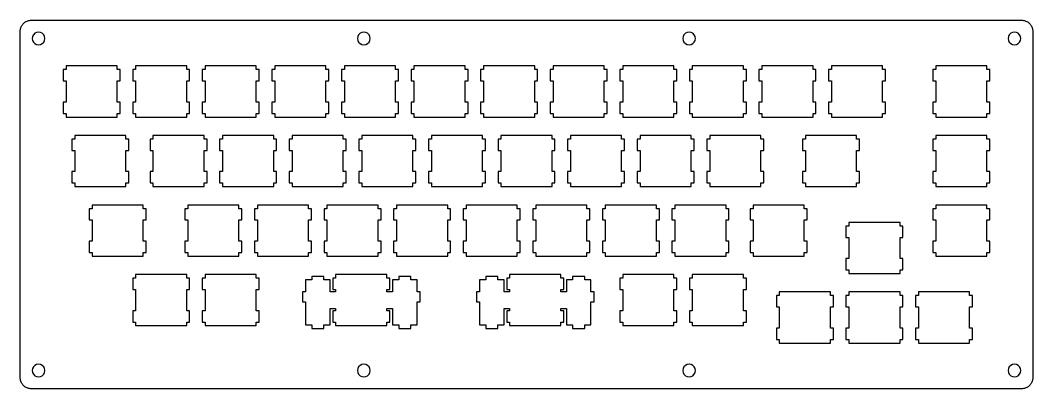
# Model space of a CAD drawing. Extents: x 0 to 277, y 0 to 101.
import ezdxf

# ---------------------------------------------------------------- set-up
doc = ezdxf.new("R2010")
doc.units = 0
doc.layers.get('0').update_dxf_attribs({"linetype": 'CONTINUOUS'})

msp = doc.modelspace()

# ---------------------------------------------------------------- linework, layer by layer
at = {"color": 0}
for p, q in [((0.53744, 99.7204), (0.66697, 99.9162)), ((0.66697, 99.9162), (0.81304, 100.101)), ((0.81304, 100.101), (0.97289, 100.274)), ((0.97289, 100.274), (1.14653, 100.434)), ((1.14653, 100.434), (1.33119, 100.58)), ((1.33119, 100.58), (1.52687, 100.71)), ((1.52687, 100.71), (1.73357, 100.826)), ((1.73357, 100.826), (1.94717, 100.923)), ((1.94717, 100.923), (2.16765, 101.006)), ((2.16765, 101.006), (2.39503, 101.069)), ((2.39503, 101.069), (2.62516, 101.116)), ((2.62516, 101.116), (2.85943, 101.142)), ((2.85943, 101.142), (3.09507, 101.152)), ((3.09507, 101.152), (274.271, 101.152)), ((274.271, 101.152), (274.507, 101.142)), ((274.507, 101.142), (274.741, 101.116)), ((274.741, 101.116), (274.971, 101.069)), ((274.971, 101.069), (275.198, 101.006)), ((275.198, 101.006), (275.419, 100.923)), ((275.419, 100.923), (275.632, 100.826)), ((275.632, 100.826), (275.839, 100.71)), ((275.839, 100.71), (276.035, 100.58)), ((276.035, 100.58), (276.219, 100.434)), ((276.219, 100.434), (276.393, 100.274)), ((276.393, 100.274), (276.553, 100.101)), ((276.553, 100.101), (276.699, 99.9162)), ((276.699, 99.9162), (276.829, 99.7204)), ((0.09508, 98.1523), (0.10473, 98.388)), ((0.09508, 3.18878), (0.09508, 98.1523)), ((0.10473, 98.388), (0.13091, 98.6222)), ((0.13091, 98.6222), (0.17777, 98.8522)), ((0.17777, 98.8522), (0.24116, 99.0794)), ((0.24116, 99.0794), (0.32384, 99.2999)), ((0.32384, 99.2999), (0.42168, 99.5137)), ((0.42168, 99.5137), (0.53744, 99.7204)), ((3.67937, 97.1808), (3.42994, 96.6929)), ((4.06658, 97.5678), (3.67937, 97.1808)), ((4.55443, 97.8172), (4.06658, 97.5678)), ((5.09598, 97.9015), (4.55443, 97.8172)), ((5.63619, 97.8172), (5.09598, 97.9015)), ((6.12401, 97.5678), (5.63619, 97.8172)), ((6.50984, 97.1808), (6.12401, 97.5678)), ((6.75929, 96.6929), (6.50984, 97.1808)), ((92.7379, 97.1808), (92.4899, 96.6929)), ((93.1252, 97.5678), (92.7379, 97.1808)), ((93.6128, 97.8172), (93.1252, 97.5678)), ((94.1532, 97.9015), (93.6128, 97.8172)), ((94.6947, 97.8172), (94.1532, 97.9015)), ((95.1826, 97.5678), (94.6947, 97.8172)), ((95.5696, 97.1808), (95.1826, 97.5678)), ((95.819, 96.6929), (95.5696, 97.1808)), ((181.796, 97.1808), (181.547, 96.6929)), ((182.184, 97.5678), (181.796, 97.1808)), ((182.672, 97.8172), (182.184, 97.5678)), ((183.213, 97.9015), (182.672, 97.8172)), ((183.753, 97.8172), (183.213, 97.9015)), ((184.241, 97.5678), (183.753, 97.8172)), ((184.628, 97.1808), (184.241, 97.5678)), ((184.876, 96.6929), (184.628, 97.1808)), ((270.856, 97.1808), (270.607, 96.6929)), ((271.242, 97.5678), (270.856, 97.1808)), ((271.73, 97.8172), (271.242, 97.5678)), ((272.271, 97.9015), (271.73, 97.8172)), ((272.812, 97.8172), (272.271, 97.9015)), ((273.299, 97.5678), (272.812, 97.8172)), ((273.687, 97.1808), (273.299, 97.5678)), ((273.936, 96.6929), (273.687, 97.1808)), ((276.829, 99.7204), (276.944, 99.5137)), ((276.944, 99.5137), (277.042, 99.2999)), ((277.042, 99.2999), (277.125, 99.0794)), ((277.125, 99.0794), (277.188, 98.8522)), ((277.188, 98.8522), (277.235, 98.6222)), ((277.235, 98.6222), (277.261, 98.388)), ((277.261, 98.388), (277.271, 98.1523)), ((277.271, 98.1523), (277.271, 3.18878)), ((3.42994, 96.6929), (3.34588, 96.1513)), ((3.34588, 96.1513), (3.42994, 95.6109)), ((3.42994, 95.6109), (3.67937, 95.1234)), ((3.67937, 95.1234), (4.06658, 94.7374)), ((4.06658, 94.7374), (4.55443, 94.488)), ((4.55443, 94.488), (5.09598, 94.4012)), ((5.09598, 94.4012), (5.63619, 94.488)), ((5.63619, 94.488), (6.12401, 94.7374)), ((6.12401, 94.7374), (6.50984, 95.1234)), ((6.50984, 95.1234), (6.75929, 95.6109)), ((6.84611, 96.1513), (6.75929, 96.6929)), ((6.75929, 95.6109), (6.84611, 96.1513)), ((92.4899, 96.6929), (92.4031, 96.1513)), ((92.4031, 96.1513), (92.4899, 95.6109)), ((92.4899, 95.6109), (92.7379, 95.1234)), ((92.7379, 95.1234), (93.1252, 94.7374)), ((93.1252, 94.7374), (93.6128, 94.488)), ((93.6128, 94.488), (94.1532, 94.4012)), ((94.1532, 94.4012), (94.6947, 94.488)), ((94.6947, 94.488), (95.1826, 94.7374)), ((95.1826, 94.7374), (95.5696, 95.1234)), ((95.5696, 95.1234), (95.819, 95.6109)), ((95.9033, 96.1513), (95.819, 96.6929)), ((95.819, 95.6109), (95.9033, 96.1513)), ((181.547, 96.6929), (181.463, 96.1513)), ((181.463, 96.1513), (181.547, 95.6109)), ((181.547, 95.6109), (181.796, 95.1234)), ((181.796, 95.1234), (182.184, 94.7374)), ((182.184, 94.7374), (182.672, 94.488)), ((182.672, 94.488), (183.213, 94.4012)), ((183.213, 94.4012), (183.753, 94.488)), ((183.753, 94.488), (184.241, 94.7374)), ((184.241, 94.7374), (184.628, 95.1234)), ((184.628, 95.1234), (184.876, 95.6109)), ((184.963, 96.1513), (184.876, 96.6929)), ((184.876, 95.6109), (184.963, 96.1513)), ((270.607, 96.6929), (270.521, 96.1513)), ((270.521, 96.1513), (270.607, 95.6109)), ((270.607, 95.6109), (270.856, 95.1234)), ((270.856, 95.1234), (271.242, 94.7374)), ((271.242, 94.7374), (271.73, 94.488)), ((271.73, 94.488), (272.271, 94.4012)), ((272.271, 94.4012), (272.812, 94.488)), ((272.812, 94.488), (273.299, 94.7374)), ((273.299, 94.7374), (273.687, 95.1234)), ((273.687, 95.1234), (273.936, 95.6109)), ((274.022, 96.1513), (273.936, 96.6929)), ((273.936, 95.6109), (274.022, 96.1513)), ((12.6201, 87.6268), (11.8194, 87.6268)), ((11.8194, 87.6268), (11.8194, 84.5263)), ((12.6201, 88.6273), (12.6201, 87.6268)), ((26.6209, 88.6273), (12.6201, 88.6273)), ((26.6209, 87.6268), (26.6209, 88.6273)), ((27.4188, 87.6268), (26.6209, 87.6268)), ((27.4188, 84.5263), (27.4188, 87.6268)), ((31.6701, 87.6268), (30.8708, 87.6268)), ((30.8708, 87.6268), (30.8708, 84.5263)), ((31.6701, 88.6273), (31.6701, 87.6268)), ((45.671, 88.6273), (31.6701, 88.6273)), ((45.671, 87.6268), (45.671, 88.6273)), ((46.4704, 87.6268), (45.671, 87.6268)), ((46.4704, 84.5263), (46.4704, 87.6268)), ((50.7199, 87.6268), (49.9209, 87.6268)), ((49.9209, 87.6268), (49.9209, 84.5263)), ((50.7199, 88.6273), (50.7199, 87.6268)), ((64.721, 88.6273), (50.7199, 88.6273)), ((64.721, 87.6268), (64.721, 88.6273)), ((65.5204, 87.6268), (64.721, 87.6268)), ((65.5204, 84.5263), (65.5204, 87.6268)), ((69.7699, 87.6268), (68.9709, 87.6268)), ((68.9709, 87.6268), (68.9709, 84.5263)), ((69.7699, 88.6273), (69.7699, 87.6268)), ((83.771, 88.6273), (69.7699, 88.6273)), ((83.771, 87.6268), (83.771, 88.6273)), ((84.5704, 87.6268), (83.771, 87.6268)), ((84.5704, 84.5263), (84.5704, 87.6268)), ((88.8199, 87.6268), (88.0209, 87.6268)), ((88.0209, 87.6268), (88.0209, 84.5263)), ((88.8199, 88.6273), (88.8199, 87.6268)), ((102.821, 88.6273), (88.8199, 88.6273)), ((102.821, 87.6268), (102.821, 88.6273)), ((103.619, 87.6268), (102.821, 87.6268)), ((103.619, 84.5263), (103.619, 87.6268)), ((107.87, 87.6268), (107.071, 87.6268)), ((107.071, 87.6268), (107.071, 84.5263)), ((107.87, 88.6273), (107.87, 87.6268)), ((121.87, 88.6273), (107.87, 88.6273)), ((121.87, 87.6268), (121.87, 88.6273)), ((122.669, 87.6268), (121.87, 87.6268)), ((122.669, 84.5263), (122.669, 87.6268)), ((126.92, 87.6268), (126.119, 87.6268)), ((126.119, 87.6268), (126.119, 84.5263)), ((126.92, 88.6273), (126.92, 87.6268)), ((140.921, 88.6273), (126.92, 88.6273)), ((140.921, 87.6268), (140.921, 88.6273)), ((141.72, 87.6268), (140.921, 87.6268)), ((141.72, 84.5263), (141.72, 87.6268)), ((145.97, 87.6268), (145.171, 87.6268)), ((145.171, 87.6268), (145.171, 84.5263)), ((145.97, 88.6273), (145.97, 87.6268)), ((159.971, 88.6273), (145.97, 88.6273)), ((159.971, 87.6268), (159.971, 88.6273)), ((160.77, 87.6268), (159.971, 87.6268)), ((160.77, 84.5263), (160.77, 87.6268)), ((165.02, 87.6268), (164.221, 87.6268)), ((164.221, 87.6268), (164.221, 84.5263)), ((165.02, 88.6273), (165.02, 87.6268)), ((179.021, 88.6273), (165.02, 88.6273)), ((179.021, 87.6268), (179.021, 88.6273)), ((179.82, 87.6268), (179.021, 87.6268)), ((179.82, 84.5263), (179.82, 87.6268)), ((184.07, 87.6268), (183.271, 87.6268)), ((183.271, 87.6268), (183.271, 84.5263)), ((184.07, 88.6273), (184.07, 87.6268)), ((198.071, 88.6273), (184.07, 88.6273)), ((198.071, 87.6268), (198.071, 88.6273)), ((198.87, 87.6268), (198.071, 87.6268)), ((198.87, 84.5263), (198.87, 87.6268)), ((203.12, 87.6268), (202.321, 87.6268)), ((202.321, 87.6268), (202.321, 84.5263)), ((203.12, 88.6273), (203.12, 87.6268)), ((217.121, 88.6273), (203.12, 88.6273)), ((217.121, 87.6268), (217.121, 88.6273)), ((217.92, 87.6268), (217.121, 87.6268)), ((217.92, 84.5263), (217.92, 87.6268)), ((222.17, 87.6268), (221.371, 87.6268)), ((221.371, 87.6268), (221.371, 84.5263)), ((222.17, 88.6273), (222.17, 87.6268)), ((236.171, 88.6273), (222.17, 88.6273)), ((236.171, 87.6268), (236.171, 88.6273)), ((236.97, 87.6268), (236.171, 87.6268)), ((236.97, 84.5263), (236.97, 87.6268)), ((250.745, 87.6268), (249.946, 87.6268)), ((249.946, 87.6268), (249.946, 84.5263)), ((250.745, 88.6273), (250.745, 87.6268)), ((264.746, 88.6273), (250.745, 88.6273)), ((264.746, 87.6268), (264.746, 88.6273)), ((265.545, 87.6268), (264.746, 87.6268)), ((265.545, 84.5263), (265.545, 87.6268)), ((11.8194, 84.5263), (12.6201, 84.5263)), ((12.6201, 84.5263), (12.6201, 78.7273)), ((26.6209, 78.7273), (26.6209, 84.5263)), ((26.6209, 84.5263), (27.4188, 84.5263)), ((30.8708, 84.5263), (31.6701, 84.5263)), ((31.6701, 84.5263), (31.6701, 78.7273)), ((45.671, 78.7273), (45.671, 84.5263)), ((45.671, 84.5263), (46.4704, 84.5263)), ((49.9209, 84.5263), (50.7199, 84.5263)), ((50.7199, 84.5263), (50.7199, 78.7273)), ((64.721, 78.7273), (64.721, 84.5263)), ((64.721, 84.5263), (65.5204, 84.5263)), ((68.9709, 84.5263), (69.7699, 84.5263)), ((69.7699, 84.5263), (69.7699, 78.7273)), ((83.771, 78.7273), (83.771, 84.5263)), ((83.771, 84.5263), (84.5704, 84.5263)), ((88.0209, 84.5263), (88.8199, 84.5263)), ((88.8199, 84.5263), (88.8199, 78.7273)), ((102.821, 78.7273), (102.821, 84.5263)), ((102.821, 84.5263), (103.619, 84.5263)), ((107.071, 84.5263), (107.87, 84.5263)), ((107.87, 84.5263), (107.87, 78.7273)), ((121.87, 78.7273), (121.87, 84.5263)), ((121.87, 84.5263), (122.669, 84.5263)), ((126.119, 84.5263), (126.92, 84.5263)), ((126.92, 84.5263), (126.92, 78.7273)), ((140.921, 78.7273), (140.921, 84.5263)), ((140.921, 84.5263), (141.72, 84.5263)), ((145.171, 84.5263), (145.97, 84.5263)), ((145.97, 84.5263), (145.97, 78.7273)), ((159.971, 78.7273), (159.971, 84.5263)), ((159.971, 84.5263), (160.77, 84.5263)), ((164.221, 84.5263), (165.02, 84.5263)), ((165.02, 84.5263), (165.02, 78.7273)), ((179.021, 78.7273), (179.021, 84.5263)), ((179.021, 84.5263), (179.82, 84.5263)), ((183.271, 84.5263), (184.07, 84.5263)), ((184.07, 84.5263), (184.07, 78.7273)), ((198.071, 78.7273), (198.071, 84.5263)), ((198.071, 84.5263), (198.87, 84.5263)), ((202.321, 84.5263), (203.12, 84.5263)), ((203.12, 84.5263), (203.12, 78.7273)), ((217.121, 78.7273), (217.121, 84.5263)), ((217.121, 84.5263), (217.92, 84.5263)), ((221.371, 84.5263), (222.17, 84.5263)), ((222.17, 84.5263), (222.17, 78.7273)), ((236.171, 78.7273), (236.171, 84.5263)), ((236.171, 84.5263), (236.97, 84.5263)), ((249.946, 84.5263), (250.745, 84.5263)), ((250.745, 84.5263), (250.745, 78.7273)), ((264.746, 78.7273), (264.746, 84.5263)), ((264.746, 84.5263), (265.545, 84.5263)), ((12.6201, 78.7273), (11.8194, 78.7273)), ((11.8194, 78.7273), (11.8194, 75.6267)), ((27.4188, 78.7273), (26.6209, 78.7273)), ((27.4188, 75.6267), (27.4188, 78.7273)), ((31.6701, 78.7273), (30.8708, 78.7273)), ((30.8708, 78.7273), (30.8708, 75.6267)), ((46.4704, 78.7273), (45.671, 78.7273)), ((46.4704, 75.6267), (46.4704, 78.7273)), ((50.7199, 78.7273), (49.9209, 78.7273)), ((49.9209, 78.7273), (49.9209, 75.6267)), ((65.5204, 78.7273), (64.721, 78.7273)), ((65.5204, 75.6267), (65.5204, 78.7273)), ((69.7699, 78.7273), (68.9709, 78.7273)), ((68.9709, 78.7273), (68.9709, 75.6267)), ((84.5704, 78.7273), (83.771, 78.7273)), ((84.5704, 75.6267), (84.5704, 78.7273)), ((88.8199, 78.7273), (88.0209, 78.7273)), ((88.0209, 78.7273), (88.0209, 75.6267)), ((103.619, 78.7273), (102.821, 78.7273)), ((103.619, 75.6267), (103.619, 78.7273)), ((107.87, 78.7273), (107.071, 78.7273)), ((107.071, 78.7273), (107.071, 75.6267)), ((122.669, 78.7273), (121.87, 78.7273)), ((122.669, 75.6267), (122.669, 78.7273)), ((126.92, 78.7273), (126.119, 78.7273)), ((126.119, 78.7273), (126.119, 75.6267)), ((141.72, 78.7273), (140.921, 78.7273)), ((141.72, 75.6267), (141.72, 78.7273)), ((145.97, 78.7273), (145.171, 78.7273)), ((145.171, 78.7273), (145.171, 75.6267)), ((160.77, 78.7273), (159.971, 78.7273)), ((160.77, 75.6267), (160.77, 78.7273)), ((165.02, 78.7273), (164.221, 78.7273)), ((164.221, 78.7273), (164.221, 75.6267)), ((179.82, 78.7273), (179.021, 78.7273)), ((179.82, 75.6267), (179.82, 78.7273)), ((184.07, 78.7273), (183.271, 78.7273)), ((183.271, 78.7273), (183.271, 75.6267)), ((198.87, 78.7273), (198.071, 78.7273)), ((198.87, 75.6267), (198.87, 78.7273)), ((203.12, 78.7273), (202.321, 78.7273)), ((202.321, 78.7273), (202.321, 75.6267)), ((217.92, 78.7273), (217.121, 78.7273)), ((217.92, 75.6267), (217.92, 78.7273)), ((222.17, 78.7273), (221.371, 78.7273)), ((221.371, 78.7273), (221.371, 75.6267)), ((236.97, 78.7273), (236.171, 78.7273)), ((236.97, 75.6267), (236.97, 78.7273)), ((250.745, 78.7273), (249.946, 78.7273)), ((249.946, 78.7273), (249.946, 75.6267)), ((265.545, 78.7273), (264.746, 78.7273)), ((265.545, 75.6267), (265.545, 78.7273)), ((11.8194, 75.6267), (12.6201, 75.6267)), ((12.6201, 75.6267), (12.6201, 74.6263)), ((26.6209, 74.6263), (26.6209, 75.6267)), ((26.6209, 75.6267), (27.4188, 75.6267)), ((30.8708, 75.6267), (31.6701, 75.6267)), ((31.6701, 75.6267), (31.6701, 74.6263)), ((45.671, 74.6263), (45.671, 75.6267)), ((45.671, 75.6267), (46.4704, 75.6267)), ((49.9209, 75.6267), (50.7199, 75.6267)), ((50.7199, 75.6267), (50.7199, 74.6263)), ((64.721, 74.6263), (64.721, 75.6267)), ((64.721, 75.6267), (65.5204, 75.6267)), ((68.9709, 75.6267), (69.7699, 75.6267)), ((69.7699, 75.6267), (69.7699, 74.6263)), ((83.771, 74.6263), (83.771, 75.6267)), ((83.771, 75.6267), (84.5704, 75.6267)), ((88.0209, 75.6267), (88.8199, 75.6267)), ((88.8199, 75.6267), (88.8199, 74.6263)), ((102.821, 74.6263), (102.821, 75.6267)), ((102.821, 75.6267), (103.619, 75.6267)), ((107.071, 75.6267), (107.87, 75.6267)), ((107.87, 75.6267), (107.87, 74.6263)), ((121.87, 74.6263), (121.87, 75.6267)), ((121.87, 75.6267), (122.669, 75.6267)), ((126.119, 75.6267), (126.92, 75.6267)), ((126.92, 75.6267), (126.92, 74.6263)), ((140.921, 74.6263), (140.921, 75.6267)), ((140.921, 75.6267), (141.72, 75.6267)), ((145.171, 75.6267), (145.97, 75.6267)), ((145.97, 75.6267), (145.97, 74.6263)), ((159.971, 74.6263), (159.971, 75.6267)), ((159.971, 75.6267), (160.77, 75.6267)), ((164.221, 75.6267), (165.02, 75.6267)), ((165.02, 75.6267), (165.02, 74.6263)), ((179.021, 74.6263), (179.021, 75.6267)), ((179.021, 75.6267), (179.82, 75.6267)), ((183.271, 75.6267), (184.07, 75.6267)), ((184.07, 75.6267), (184.07, 74.6263)), ((198.071, 74.6263), (198.071, 75.6267)), ((198.071, 75.6267), (198.87, 75.6267)), ((202.321, 75.6267), (203.12, 75.6267)), ((203.12, 75.6267), (203.12, 74.6263)), ((217.121, 74.6263), (217.121, 75.6267)), ((217.121, 75.6267), (217.92, 75.6267)), ((221.371, 75.6267), (222.17, 75.6267)), ((222.17, 75.6267), (222.17, 74.6263)), ((236.171, 74.6263), (236.171, 75.6267)), ((236.171, 75.6267), (236.97, 75.6267)), ((249.946, 75.6267), (250.745, 75.6267)), ((250.745, 75.6267), (250.745, 74.6263)), ((264.746, 74.6263), (264.746, 75.6267)), ((264.746, 75.6267), (265.545, 75.6267)), ((12.6201, 74.6263), (26.6209, 74.6263)), ((31.6701, 74.6263), (45.671, 74.6263)), ((50.7199, 74.6263), (64.721, 74.6263)), ((69.7699, 74.6263), (83.771, 74.6263)), ((88.8199, 74.6263), (102.821, 74.6263)), ((107.87, 74.6263), (121.87, 74.6263)), ((126.92, 74.6263), (140.921, 74.6263)), ((145.97, 74.6263), (159.971, 74.6263)), ((165.02, 74.6263), (179.021, 74.6263)), ((184.07, 74.6263), (198.071, 74.6263)), ((203.12, 74.6263), (217.121, 74.6263)), ((222.17, 74.6263), (236.171, 74.6263)), ((250.745, 74.6263), (264.746, 74.6263)), ((15.0013, 69.5773), (15.0013, 68.5768)), ((29.0008, 69.5773), (15.0013, 69.5773)), ((29.0008, 68.5768), (29.0008, 69.5773)), ((36.4324, 69.5773), (36.4324, 68.5768)), ((50.4321, 69.5773), (36.4324, 69.5773)), ((50.4321, 68.5768), (50.4321, 69.5773)), ((55.4824, 69.5773), (55.4824, 68.5768)), ((69.4821, 69.5773), (55.4824, 69.5773)), ((69.4821, 68.5768), (69.4821, 69.5773)), ((74.5324, 69.5773), (74.5324, 68.5768)), ((88.5321, 69.5773), (74.5324, 69.5773)), ((88.5321, 68.5768), (88.5321, 69.5773)), ((93.5824, 69.5773), (93.5824, 68.5768)), ((107.582, 69.5773), (93.5824, 69.5773)), ((107.582, 68.5768), (107.582, 69.5773)), ((112.632, 69.5773), (112.632, 68.5768)), ((126.632, 69.5773), (112.632, 69.5773)), ((126.632, 68.5768), (126.632, 69.5773)), ((131.682, 69.5773), (131.682, 68.5768)), ((145.682, 69.5773), (131.682, 69.5773)), ((145.682, 68.5768), (145.682, 69.5773)), ((150.732, 69.5773), (150.732, 68.5768)), ((164.732, 69.5773), (150.732, 69.5773)), ((164.732, 68.5768), (164.732, 69.5773)), ((169.782, 69.5773), (169.782, 68.5768)), ((183.782, 69.5773), (169.782, 69.5773)), ((183.782, 68.5768), (183.782, 69.5773)), ((188.832, 69.5773), (188.832, 68.5768)), ((202.832, 69.5773), (188.832, 69.5773)), ((202.832, 68.5768), (202.832, 69.5773)), ((215.026, 69.5773), (215.026, 68.5768)), ((229.026, 69.5773), (215.026, 69.5773)), ((229.026, 68.5768), (229.026, 69.5773)), ((250.745, 69.5773), (250.745, 68.5768)), ((264.746, 69.5773), (250.745, 69.5773)), ((264.746, 68.5768), (264.746, 69.5773)), ((15.0013, 68.5768), (14.2021, 68.5768)), ((14.2021, 68.5768), (14.2021, 65.4763)), ((29.8015, 68.5768), (29.0008, 68.5768)), ((29.8015, 65.4763), (29.8015, 68.5768)), ((36.4324, 68.5768), (35.632, 68.5768)), ((35.632, 68.5768), (35.632, 65.4763)), ((51.2329, 68.5768), (50.4321, 68.5768)), ((51.2329, 65.4763), (51.2329, 68.5768)), ((55.4824, 68.5768), (54.682, 68.5768)), ((54.682, 68.5768), (54.682, 65.4763)), ((70.2829, 68.5768), (69.4821, 68.5768)), ((70.2829, 65.4763), (70.2829, 68.5768)), ((74.5324, 68.5768), (73.732, 68.5768)), ((73.732, 68.5768), (73.732, 65.4763)), ((89.3329, 68.5768), (88.5321, 68.5768)), ((89.3329, 65.4763), (89.3329, 68.5768)), ((93.5824, 68.5768), (92.782, 68.5768)), ((92.782, 68.5768), (92.782, 65.4763)), ((108.383, 68.5768), (107.582, 68.5768)), ((108.383, 65.4763), (108.383, 68.5768)), ((112.632, 68.5768), (111.832, 68.5768)), ((111.832, 68.5768), (111.832, 65.4763)), ((127.433, 68.5768), (126.632, 68.5768)), ((127.433, 65.4763), (127.433, 68.5768)), ((131.682, 68.5768), (130.882, 68.5768)), ((130.882, 68.5768), (130.882, 65.4763)), ((146.483, 68.5768), (145.682, 68.5768)), ((146.483, 65.4763), (146.483, 68.5768)), ((150.732, 68.5768), (149.932, 68.5768)), ((149.932, 68.5768), (149.932, 65.4763)), ((165.533, 68.5768), (164.732, 68.5768)), ((165.533, 65.4763), (165.533, 68.5768)), ((169.782, 68.5768), (168.982, 68.5768)), ((168.982, 68.5768), (168.982, 65.4763)), ((184.583, 68.5768), (183.782, 68.5768)), ((184.583, 65.4763), (184.583, 68.5768)), ((188.832, 68.5768), (188.032, 68.5768)), ((188.032, 68.5768), (188.032, 65.4763)), ((203.633, 68.5768), (202.832, 68.5768)), ((203.633, 65.4763), (203.633, 68.5768)), ((215.026, 68.5768), (214.227, 68.5768)), ((214.227, 68.5768), (214.227, 65.4763)), ((229.827, 68.5768), (229.026, 68.5768)), ((229.827, 65.4763), (229.827, 68.5768)), ((250.745, 68.5768), (249.946, 68.5768)), ((249.946, 68.5768), (249.946, 65.4763)), ((265.545, 68.5768), (264.746, 68.5768)), ((265.545, 65.4763), (265.545, 68.5768)), ((14.2021, 65.4763), (15.0013, 65.4763)), ((15.0013, 65.4763), (15.0013, 59.6773)), ((29.0008, 59.6773), (29.0008, 65.4763)), ((29.0008, 65.4763), (29.8015, 65.4763)), ((35.632, 65.4763), (36.4324, 65.4763)), ((36.4324, 65.4763), (36.4324, 59.6773)), ((50.4321, 59.6773), (50.4321, 65.4763)), ((50.4321, 65.4763), (51.2329, 65.4763)), ((54.682, 65.4763), (55.4824, 65.4763)), ((55.4824, 65.4763), (55.4824, 59.6773)), ((69.4821, 59.6773), (69.4821, 65.4763)), ((69.4821, 65.4763), (70.2829, 65.4763)), ((73.732, 65.4763), (74.5324, 65.4763)), ((74.5324, 65.4763), (74.5324, 59.6773)), ((88.5321, 59.6773), (88.5321, 65.4763)), ((88.5321, 65.4763), (89.3329, 65.4763)), ((92.782, 65.4763), (93.5824, 65.4763)), ((93.5824, 65.4763), (93.5824, 59.6773)), ((107.582, 59.6773), (107.582, 65.4763)), ((107.582, 65.4763), (108.383, 65.4763)), ((111.832, 65.4763), (112.632, 65.4763)), ((112.632, 65.4763), (112.632, 59.6773)), ((126.632, 59.6773), (126.632, 65.4763)), ((126.632, 65.4763), (127.433, 65.4763)), ((130.882, 65.4763), (131.682, 65.4763)), ((131.682, 65.4763), (131.682, 59.6773)), ((145.682, 59.6773), (145.682, 65.4763)), ((145.682, 65.4763), (146.483, 65.4763)), ((149.932, 65.4763), (150.732, 65.4763)), ((150.732, 65.4763), (150.732, 59.6773)), ((164.732, 59.6773), (164.732, 65.4763)), ((164.732, 65.4763), (165.533, 65.4763)), ((168.982, 65.4763), (169.782, 65.4763)), ((169.782, 65.4763), (169.782, 59.6773)), ((183.782, 59.6773), (183.782, 65.4763)), ((183.782, 65.4763), (184.583, 65.4763)), ((188.032, 65.4763), (188.832, 65.4763)), ((188.832, 65.4763), (188.832, 59.6773)), ((202.832, 59.6773), (202.832, 65.4763)), ((202.832, 65.4763), (203.633, 65.4763)), ((214.227, 65.4763), (215.026, 65.4763)), ((215.026, 65.4763), (215.026, 59.6773)), ((229.026, 59.6773), (229.026, 65.4763)), ((229.026, 65.4763), (229.827, 65.4763)), ((249.946, 65.4763), (250.745, 65.4763)), ((250.745, 65.4763), (250.745, 59.6773)), ((264.746, 59.6773), (264.746, 65.4763)), ((264.746, 65.4763), (265.545, 65.4763)), ((15.0013, 59.6773), (14.2021, 59.6773)), ((14.2021, 59.6773), (14.2021, 56.5767)), ((29.8015, 59.6773), (29.0008, 59.6773)), ((29.8015, 56.5767), (29.8015, 59.6773)), ((36.4324, 59.6773), (35.632, 59.6773)), ((35.632, 59.6773), (35.632, 56.5767)), ((51.2329, 59.6773), (50.4321, 59.6773)), ((51.2329, 56.5767), (51.2329, 59.6773)), ((55.4824, 59.6773), (54.682, 59.6773)), ((54.682, 59.6773), (54.682, 56.5767)), ((70.2829, 59.6773), (69.4821, 59.6773)), ((70.2829, 56.5767), (70.2829, 59.6773)), ((74.5324, 59.6773), (73.732, 59.6773)), ((73.732, 59.6773), (73.732, 56.5767)), ((89.3329, 59.6773), (88.5321, 59.6773)), ((89.3329, 56.5767), (89.3329, 59.6773)), ((93.5824, 59.6773), (92.782, 59.6773)), ((92.782, 59.6773), (92.782, 56.5767)), ((108.383, 59.6773), (107.582, 59.6773)), ((108.383, 56.5767), (108.383, 59.6773)), ((112.632, 59.6773), (111.832, 59.6773)), ((111.832, 59.6773), (111.832, 56.5767)), ((127.433, 59.6773), (126.632, 59.6773)), ((127.433, 56.5767), (127.433, 59.6773)), ((131.682, 59.6773), (130.882, 59.6773)), ((130.882, 59.6773), (130.882, 56.5767)), ((146.483, 59.6773), (145.682, 59.6773)), ((146.483, 56.5767), (146.483, 59.6773)), ((150.732, 59.6773), (149.932, 59.6773)), ((149.932, 59.6773), (149.932, 56.5767)), ((165.533, 59.6773), (164.732, 59.6773)), ((165.533, 56.5767), (165.533, 59.6773)), ((169.782, 59.6773), (168.982, 59.6773)), ((168.982, 59.6773), (168.982, 56.5767)), ((184.583, 59.6773), (183.782, 59.6773)), ((184.583, 56.5767), (184.583, 59.6773)), ((188.832, 59.6773), (188.032, 59.6773)), ((188.032, 59.6773), (188.032, 56.5767)), ((203.633, 59.6773), (202.832, 59.6773)), ((203.633, 56.5767), (203.633, 59.6773)), ((215.026, 59.6773), (214.227, 59.6773)), ((214.227, 59.6773), (214.227, 56.5767)), ((229.827, 59.6773), (229.026, 59.6773)), ((229.827, 56.5767), (229.827, 59.6773)), ((250.745, 59.6773), (249.946, 59.6773)), ((249.946, 59.6773), (249.946, 56.5767)), ((265.545, 59.6773), (264.746, 59.6773)), ((265.545, 56.5767), (265.545, 59.6773)), ((14.2021, 56.5767), (15.0013, 56.5767)), ((15.0013, 56.5767), (15.0013, 55.5763)), ((15.0013, 55.5763), (29.0008, 55.5763)), ((29.0008, 55.5763), (29.0008, 56.5767)), ((29.0008, 56.5767), (29.8015, 56.5767)), ((35.632, 56.5767), (36.4324, 56.5767)), ((36.4324, 56.5767), (36.4324, 55.5763)), ((36.4324, 55.5763), (50.4321, 55.5763)), ((50.4321, 55.5763), (50.4321, 56.5767)), ((50.4321, 56.5767), (51.2329, 56.5767)), ((54.682, 56.5767), (55.4824, 56.5767)), ((55.4824, 56.5767), (55.4824, 55.5763)), ((55.4824, 55.5763), (69.4821, 55.5763)), ((69.4821, 55.5763), (69.4821, 56.5767)), ((69.4821, 56.5767), (70.2829, 56.5767)), ((73.732, 56.5767), (74.5324, 56.5767)), ((74.5324, 56.5767), (74.5324, 55.5763)), ((74.5324, 55.5763), (88.5321, 55.5763)), ((88.5321, 55.5763), (88.5321, 56.5767)), ((88.5321, 56.5767), (89.3329, 56.5767)), ((92.782, 56.5767), (93.5824, 56.5767)), ((93.5824, 56.5767), (93.5824, 55.5763)), ((93.5824, 55.5763), (107.582, 55.5763)), ((107.582, 55.5763), (107.582, 56.5767)), ((107.582, 56.5767), (108.383, 56.5767)), ((111.832, 56.5767), (112.632, 56.5767)), ((112.632, 56.5767), (112.632, 55.5763)), ((112.632, 55.5763), (126.632, 55.5763)), ((126.632, 55.5763), (126.632, 56.5767)), ((126.632, 56.5767), (127.433, 56.5767)), ((130.882, 56.5767), (131.682, 56.5767)), ((131.682, 56.5767), (131.682, 55.5763)), ((131.682, 55.5763), (145.682, 55.5763)), ((145.682, 55.5763), (145.682, 56.5767)), ((145.682, 56.5767), (146.483, 56.5767)), ((149.932, 56.5767), (150.732, 56.5767)), ((150.732, 56.5767), (150.732, 55.5763)), ((150.732, 55.5763), (164.732, 55.5763)), ((164.732, 55.5763), (164.732, 56.5767)), ((164.732, 56.5767), (165.533, 56.5767)), ((168.982, 56.5767), (169.782, 56.5767)), ((169.782, 56.5767), (169.782, 55.5763)), ((169.782, 55.5763), (183.782, 55.5763)), ((183.782, 55.5763), (183.782, 56.5767)), ((183.782, 56.5767), (184.583, 56.5767)), ((188.032, 56.5767), (188.832, 56.5767)), ((188.832, 56.5767), (188.832, 55.5763)), ((188.832, 55.5763), (202.832, 55.5763)), ((202.832, 55.5763), (202.832, 56.5767)), ((202.832, 56.5767), (203.633, 56.5767)), ((214.227, 56.5767), (215.026, 56.5767)), ((215.026, 56.5767), (215.026, 55.5763)), ((215.026, 55.5763), (229.026, 55.5763)), ((229.026, 55.5763), (229.026, 56.5767)), ((229.026, 56.5767), (229.827, 56.5767)), ((249.946, 56.5767), (250.745, 56.5767)), ((250.745, 56.5767), (250.745, 55.5763)), ((250.745, 55.5763), (264.746, 55.5763)), ((264.746, 55.5763), (264.746, 56.5767)), ((264.746, 56.5767), (265.545, 56.5767)), ((19.7638, 50.5273), (19.7638, 49.5268)), ((33.7633, 50.5273), (19.7638, 50.5273)), ((33.7633, 49.5268), (33.7633, 50.5273)), ((45.9574, 50.5273), (45.9574, 49.5268)), ((59.9571, 50.5273), (45.9574, 50.5273)), ((59.9571, 49.5268), (59.9571, 50.5273)), ((65.0074, 50.5273), (65.0074, 49.5268)), ((79.0071, 50.5273), (65.0074, 50.5273)), ((79.0071, 49.5268), (79.0071, 50.5273)), ((84.0574, 50.5273), (84.0574, 49.5268)), ((98.0571, 50.5273), (84.0574, 50.5273)), ((98.0571, 49.5268), (98.0571, 50.5273)), ((103.107, 50.5273), (103.107, 49.5268)), ((117.107, 50.5273), (103.107, 50.5273)), ((117.107, 49.5268), (117.107, 50.5273)), ((122.157, 50.5273), (122.157, 49.5268)), ((136.157, 50.5273), (122.157, 50.5273)), ((136.157, 49.5268), (136.157, 50.5273)), ((141.207, 50.5273), (141.207, 49.5268)), ((155.207, 50.5273), (141.207, 50.5273)), ((155.207, 49.5268), (155.207, 50.5273)), ((160.257, 50.5273), (160.257, 49.5268)), ((174.257, 50.5273), (160.257, 50.5273)), ((174.257, 49.5268), (174.257, 50.5273)), ((179.307, 50.5273), (179.307, 49.5268)), ((193.307, 50.5273), (179.307, 50.5273)), ((193.307, 49.5268), (193.307, 50.5273)), ((200.739, 50.5273), (200.739, 49.5268)), ((214.738, 50.5273), (200.739, 50.5273)), ((214.738, 49.5268), (214.738, 50.5273)), ((250.745, 50.5273), (250.745, 49.5268)), ((264.746, 50.5273), (250.745, 50.5273)), ((264.746, 49.5268), (264.746, 50.5273)), ((19.7638, 49.5268), (18.9632, 49.5268)), ((18.9632, 49.5268), (18.9632, 46.4263)), ((34.564, 49.5268), (33.7633, 49.5268)), ((34.564, 46.4263), (34.564, 49.5268)), ((45.9574, 49.5268), (45.157, 49.5268)), ((45.157, 49.5268), (45.157, 46.4263)), ((60.7579, 49.5268), (59.9571, 49.5268)), ((60.7579, 46.4263), (60.7579, 49.5268)), ((65.0074, 49.5268), (64.207, 49.5268)), ((64.207, 49.5268), (64.207, 46.4263)), ((79.8079, 49.5268), (79.0071, 49.5268)), ((79.8079, 46.4263), (79.8079, 49.5268)), ((84.0574, 49.5268), (83.257, 49.5268)), ((83.257, 49.5268), (83.257, 46.4263)), ((98.8579, 49.5268), (98.0571, 49.5268)), ((98.8579, 46.4263), (98.8579, 49.5268)), ((103.107, 49.5268), (102.307, 49.5268)), ((102.307, 49.5268), (102.307, 46.4263)), ((117.908, 49.5268), (117.107, 49.5268)), ((117.908, 46.4263), (117.908, 49.5268)), ((122.157, 49.5268), (121.357, 49.5268)), ((121.357, 49.5268), (121.357, 46.4263)), ((136.958, 49.5268), (136.157, 49.5268)), ((136.958, 46.4263), (136.958, 49.5268)), ((141.207, 49.5268), (140.407, 49.5268)), ((140.407, 49.5268), (140.407, 46.4263)), ((156.008, 49.5268), (155.207, 49.5268)), ((156.008, 46.4263), (156.008, 49.5268)), ((160.257, 49.5268), (159.457, 49.5268)), ((159.457, 49.5268), (159.457, 46.4263)), ((175.058, 49.5268), (174.257, 49.5268)), ((175.058, 46.4263), (175.058, 49.5268)), ((179.307, 49.5268), (178.507, 49.5268)), ((178.507, 49.5268), (178.507, 46.4263)), ((194.108, 49.5268), (193.307, 49.5268)), ((194.108, 46.4263), (194.108, 49.5268)), ((200.739, 49.5268), (199.938, 49.5268)), ((199.938, 49.5268), (199.938, 46.4263)), ((215.539, 49.5268), (214.738, 49.5268)), ((215.539, 46.4263), (215.539, 49.5268)), ((250.745, 49.5268), (249.946, 49.5268)), ((249.946, 49.5268), (249.946, 46.4263)), ((265.545, 49.5268), (264.746, 49.5268)), ((265.545, 46.4263), (265.545, 49.5268)), ((18.9632, 46.4263), (19.7638, 46.4263)), ((19.7638, 46.4263), (19.7638, 40.6273)), ((33.7633, 40.6273), (33.7633, 46.4263)), ((33.7633, 46.4263), (34.564, 46.4263)), ((45.157, 46.4263), (45.9574, 46.4263)), ((45.9574, 46.4263), (45.9574, 40.6273)), ((59.9571, 40.6273), (59.9571, 46.4263)), ((59.9571, 46.4263), (60.7579, 46.4263)), ((64.207, 46.4263), (65.0074, 46.4263)), ((65.0074, 46.4263), (65.0074, 40.6273)), ((79.0071, 40.6273), (79.0071, 46.4263)), ((79.0071, 46.4263), (79.8079, 46.4263)), ((83.257, 46.4263), (84.0574, 46.4263)), ((84.0574, 46.4263), (84.0574, 40.6273)), ((98.0571, 40.6273), (98.0571, 46.4263)), ((98.0571, 46.4263), (98.8579, 46.4263)), ((102.307, 46.4263), (103.107, 46.4263)), ((103.107, 46.4263), (103.107, 40.6273)), ((117.107, 40.6273), (117.107, 46.4263)), ((117.107, 46.4263), (117.908, 46.4263)), ((121.357, 46.4263), (122.157, 46.4263)), ((122.157, 46.4263), (122.157, 40.6273)), ((136.157, 40.6273), (136.157, 46.4263)), ((136.157, 46.4263), (136.958, 46.4263)), ((140.407, 46.4263), (141.207, 46.4263)), ((141.207, 46.4263), (141.207, 40.6273)), ((155.207, 40.6273), (155.207, 46.4263)), ((155.207, 46.4263), (156.008, 46.4263)), ((159.457, 46.4263), (160.257, 46.4263)), ((160.257, 46.4263), (160.257, 40.6273)), ((174.257, 40.6273), (174.257, 46.4263)), ((174.257, 46.4263), (175.058, 46.4263)), ((178.507, 46.4263), (179.307, 46.4263)), ((179.307, 46.4263), (179.307, 40.6273)), ((193.307, 40.6273), (193.307, 46.4263)), ((193.307, 46.4263), (194.108, 46.4263)), ((199.938, 46.4263), (200.739, 46.4263)), ((200.739, 46.4263), (200.739, 40.6273)), ((214.738, 40.6273), (214.738, 46.4263)), ((214.738, 46.4263), (215.539, 46.4263)), ((226.932, 44.7643), (226.132, 44.7643)), ((226.132, 44.7643), (226.132, 41.6662)), ((226.932, 45.7648), (226.932, 44.7643)), ((240.932, 45.7648), (226.932, 45.7648)), ((240.932, 44.7643), (240.932, 45.7648)), ((241.733, 44.7643), (240.932, 44.7643)), ((241.733, 41.6662), (241.733, 44.7643)), ((249.946, 46.4263), (250.745, 46.4263)), ((250.745, 46.4263), (250.745, 40.6273)), ((264.746, 40.6273), (264.746, 46.4263)), ((264.746, 46.4263), (265.545, 46.4263)), ((226.132, 41.6662), (226.932, 41.6662)), ((226.932, 41.6662), (226.932, 35.8648)), ((240.932, 35.8648), (240.932, 41.6662)), ((240.932, 41.6662), (241.733, 41.6662)), ((19.7638, 40.6273), (18.9632, 40.6273)), ((18.9632, 40.6273), (18.9632, 37.5267)), ((34.564, 40.6273), (33.7633, 40.6273)), ((34.564, 37.5267), (34.564, 40.6273)), ((45.9574, 40.6273), (45.157, 40.6273)), ((45.157, 40.6273), (45.157, 37.5267)), ((60.7579, 40.6273), (59.9571, 40.6273)), ((60.7579, 37.5267), (60.7579, 40.6273)), ((65.0074, 40.6273), (64.207, 40.6273)), ((64.207, 40.6273), (64.207, 37.5267)), ((79.8079, 40.6273), (79.0071, 40.6273)), ((79.8079, 37.5267), (79.8079, 40.6273)), ((84.0574, 40.6273), (83.257, 40.6273)), ((83.257, 40.6273), (83.257, 37.5267)), ((98.8579, 40.6273), (98.0571, 40.6273)), ((98.8579, 37.5267), (98.8579, 40.6273)), ((103.107, 40.6273), (102.307, 40.6273)), ((102.307, 40.6273), (102.307, 37.5267)), ((117.908, 40.6273), (117.107, 40.6273)), ((117.908, 37.5267), (117.908, 40.6273)), ((122.157, 40.6273), (121.357, 40.6273)), ((121.357, 40.6273), (121.357, 37.5267)), ((136.958, 40.6273), (136.157, 40.6273)), ((136.958, 37.5267), (136.958, 40.6273)), ((141.207, 40.6273), (140.407, 40.6273)), ((140.407, 40.6273), (140.407, 37.5267)), ((156.008, 40.6273), (155.207, 40.6273)), ((156.008, 37.5267), (156.008, 40.6273)), ((160.257, 40.6273), (159.457, 40.6273)), ((159.457, 40.6273), (159.457, 37.5267)), ((175.058, 40.6273), (174.257, 40.6273)), ((175.058, 37.5267), (175.058, 40.6273)), ((179.307, 40.6273), (178.507, 40.6273)), ((178.507, 40.6273), (178.507, 37.5267)), ((194.108, 40.6273), (193.307, 40.6273)), ((194.108, 37.5267), (194.108, 40.6273)), ((200.739, 40.6273), (199.938, 40.6273)), ((199.938, 40.6273), (199.938, 37.5267)), ((215.539, 40.6273), (214.738, 40.6273)), ((215.539, 37.5267), (215.539, 40.6273)), ((250.745, 40.6273), (249.946, 40.6273)), ((249.946, 40.6273), (249.946, 37.5267)), ((265.545, 40.6273), (264.746, 40.6273)), ((265.545, 37.5267), (265.545, 40.6273)), ((18.9632, 37.5267), (19.7638, 37.5267)), ((19.7638, 37.5267), (19.7638, 36.5263)), ((19.7638, 36.5263), (33.7633, 36.5263)), ((33.7633, 36.5263), (33.7633, 37.5267)), ((33.7633, 37.5267), (34.564, 37.5267)), ((45.157, 37.5267), (45.9574, 37.5267)), ((45.9574, 37.5267), (45.9574, 36.5263)), ((45.9574, 36.5263), (59.9571, 36.5263)), ((59.9571, 36.5263), (59.9571, 37.5267)), ((59.9571, 37.5267), (60.7579, 37.5267)), ((64.207, 37.5267), (65.0074, 37.5267)), ((65.0074, 37.5267), (65.0074, 36.5263)), ((65.0074, 36.5263), (79.0071, 36.5263)), ((79.0071, 36.5263), (79.0071, 37.5267)), ((79.0071, 37.5267), (79.8079, 37.5267)), ((83.257, 37.5267), (84.0574, 37.5267)), ((84.0574, 37.5267), (84.0574, 36.5263)), ((84.0574, 36.5263), (98.0571, 36.5263)), ((98.0571, 36.5263), (98.0571, 37.5267)), ((98.0571, 37.5267), (98.8579, 37.5267)), ((102.307, 37.5267), (103.107, 37.5267)), ((103.107, 37.5267), (103.107, 36.5263)), ((103.107, 36.5263), (117.107, 36.5263)), ((117.107, 36.5263), (117.107, 37.5267)), ((117.107, 37.5267), (117.908, 37.5267)), ((121.357, 37.5267), (122.157, 37.5267)), ((122.157, 37.5267), (122.157, 36.5263)), ((122.157, 36.5263), (136.157, 36.5263)), ((136.157, 36.5263), (136.157, 37.5267)), ((136.157, 37.5267), (136.958, 37.5267)), ((140.407, 37.5267), (141.207, 37.5267)), ((141.207, 37.5267), (141.207, 36.5263)), ((141.207, 36.5263), (155.207, 36.5263)), ((155.207, 36.5263), (155.207, 37.5267)), ((155.207, 37.5267), (156.008, 37.5267)), ((159.457, 37.5267), (160.257, 37.5267)), ((160.257, 37.5267), (160.257, 36.5263)), ((160.257, 36.5263), (174.257, 36.5263)), ((174.257, 36.5263), (174.257, 37.5267)), ((174.257, 37.5267), (175.058, 37.5267)), ((178.507, 37.5267), (179.307, 37.5267)), ((179.307, 37.5267), (179.307, 36.5263)), ((179.307, 36.5263), (193.307, 36.5263)), ((193.307, 36.5263), (193.307, 37.5267)), ((193.307, 37.5267), (194.108, 37.5267)), ((199.938, 37.5267), (200.739, 37.5267)), ((200.739, 37.5267), (200.739, 36.5263)), ((200.739, 36.5263), (214.738, 36.5263)), ((214.738, 36.5263), (214.738, 37.5267)), ((214.738, 37.5267), (215.539, 37.5267)), ((249.946, 37.5267), (250.745, 37.5267)), ((250.745, 37.5267), (250.745, 36.5263)), ((250.745, 36.5263), (264.746, 36.5263)), ((264.746, 36.5263), (264.746, 37.5267)), ((264.746, 37.5267), (265.545, 37.5267)), ((226.932, 35.8648), (226.132, 35.8648)), ((226.132, 35.8648), (226.132, 32.7642)), ((241.733, 35.8648), (240.932, 35.8648)), ((241.733, 32.7642), (241.733, 35.8648)), ((31.6701, 31.4772), (31.6701, 30.4767)), ((45.6696, 31.4772), (31.6701, 31.4772)), ((45.6696, 30.4767), (45.6696, 31.4772)), ((50.7199, 31.4772), (50.7199, 30.4767)), ((64.721, 31.4772), (50.7199, 31.4772)), ((64.721, 30.4767), (64.721, 31.4772)), ((83.1882, 30.9273), (79.889, 30.9273)), ((79.889, 30.9273), (79.889, 30.0068)), ((83.1882, 30.0068), (83.1882, 30.9273)), ((86.4387, 31.4772), (86.4387, 30.4767)), ((100.438, 31.4772), (86.4387, 31.4772)), ((100.438, 30.4767), (100.438, 31.4772)), ((106.988, 30.9273), (103.689, 30.9273)), ((103.689, 30.9273), (103.689, 30.0068)), ((106.988, 30.0068), (106.988, 30.9273)), ((130.813, 30.9273), (127.514, 30.9273)), ((127.514, 30.9273), (127.514, 30.0068)), ((130.813, 30.0068), (130.813, 30.9273)), ((134.064, 31.4772), (134.064, 30.4767)), ((148.063, 31.4772), (134.064, 31.4772)), ((148.063, 30.4767), (148.063, 31.4772)), ((154.613, 30.9273), (151.314, 30.9273)), ((151.314, 30.9273), (151.314, 30.0068)), ((154.613, 30.0068), (154.613, 30.9273)), ((165.02, 31.4772), (165.02, 30.4767)), ((179.021, 31.4772), (165.02, 31.4772)), ((179.021, 30.4767), (179.021, 31.4772)), ((184.07, 31.4772), (184.07, 30.4767)), ((198.071, 31.4772), (184.07, 31.4772)), ((198.071, 30.4767), (198.071, 31.4772)), ((226.132, 32.7642), (226.932, 32.7642)), ((226.932, 32.7642), (226.932, 31.7652)), ((226.932, 31.7652), (240.932, 31.7652)), ((240.932, 31.7652), (240.932, 32.7642)), ((240.932, 32.7642), (241.733, 32.7642)), ((31.6701, 30.4767), (30.8708, 30.4767)), ((30.8708, 30.4767), (30.8708, 27.3761)), ((46.4689, 30.4767), (45.6696, 30.4767)), ((46.4689, 27.3761), (46.4689, 30.4767)), ((50.7199, 30.4767), (49.9209, 30.4767)), ((49.9209, 30.4767), (49.9209, 27.3761)), ((65.5204, 30.4767), (64.721, 30.4767)), ((65.5204, 27.3761), (65.5204, 30.4767)), ((79.889, 30.0068), (78.1636, 30.0068)), ((78.1636, 30.0068), (78.1636, 26.7766)), ((84.9133, 30.0068), (83.1882, 30.0068)), ((84.9133, 26.7766), (84.9133, 30.0068)), ((86.4387, 30.4767), (85.6382, 30.4767)), ((85.6382, 30.4767), (85.6382, 27.3761)), ((101.239, 30.4767), (100.438, 30.4767)), ((101.239, 27.3761), (101.239, 30.4767)), ((103.689, 30.0068), (101.964, 30.0068)), ((101.964, 30.0068), (101.964, 26.7766)), ((108.713, 30.0068), (106.988, 30.0068)), ((108.713, 26.7766), (108.713, 30.0068)), ((127.514, 30.0068), (125.789, 30.0068)), ((125.789, 30.0068), (125.789, 26.7766)), ((132.538, 30.0068), (130.813, 30.0068)), ((132.538, 26.7766), (132.538, 30.0068)), ((134.064, 30.4767), (133.263, 30.4767)), ((133.263, 30.4767), (133.263, 27.3761)), ((148.864, 30.4767), (148.063, 30.4767)), ((148.864, 27.3761), (148.864, 30.4767)), ((151.314, 30.0068), (149.589, 30.0068)), ((149.589, 30.0068), (149.589, 26.7766)), ((156.338, 30.0068), (154.613, 30.0068)), ((156.338, 26.7766), (156.338, 30.0068)), ((165.02, 30.4767), (164.221, 30.4767)), ((164.221, 30.4767), (164.221, 27.3761)), ((179.82, 30.4767), (179.021, 30.4767)), ((179.82, 27.3761), (179.82, 30.4767)), ((184.07, 30.4767), (183.271, 30.4767)), ((183.271, 30.4767), (183.271, 27.3761)), ((198.87, 30.4767), (198.071, 30.4767)), ((198.87, 27.3761), (198.87, 30.4767)), ((30.8708, 27.3761), (31.6701, 27.3761)), ((31.6701, 27.3761), (31.6701, 21.5773)), ((45.6696, 21.5773), (45.6696, 27.3761)), ((45.6696, 27.3761), (46.4689, 27.3761)), ((49.9209, 27.3761), (50.7199, 27.3761)), ((50.7199, 27.3761), (50.7199, 21.5773)), ((64.721, 21.5773), (64.721, 27.3761)), ((64.721, 27.3761), (65.5204, 27.3761)), ((78.1636, 26.7766), (77.3384, 26.7766)), ((77.3384, 26.7766), (77.3384, 23.9765)), ((86.4387, 26.7766), (84.9133, 26.7766)), ((85.6382, 27.3761), (86.4387, 27.3761)), ((86.4387, 27.3761), (86.4387, 26.7766)), ((100.438, 26.7766), (100.438, 27.3761)), ((100.438, 27.3761), (101.239, 27.3761)), ((101.964, 26.7766), (100.438, 26.7766)), ((109.539, 26.7766), (108.713, 26.7766)), ((109.539, 23.9765), (109.539, 26.7766)), ((125.789, 26.7766), (124.963, 26.7766)), ((124.963, 26.7766), (124.963, 23.9765)), ((134.064, 26.7766), (132.538, 26.7766)), ((133.263, 27.3761), (134.064, 27.3761)), ((134.064, 27.3761), (134.064, 26.7766)), ((148.063, 26.7766), (148.063, 27.3761)), ((148.063, 27.3761), (148.864, 27.3761)), ((149.589, 26.7766), (148.063, 26.7766)), ((157.164, 26.7766), (156.338, 26.7766)), ((157.164, 23.9765), (157.164, 26.7766)), ((164.221, 27.3761), (165.02, 27.3761)), ((165.02, 27.3761), (165.02, 21.5773)), ((179.021, 21.5773), (179.021, 27.3761)), ((179.021, 27.3761), (179.82, 27.3761)), ((183.271, 27.3761), (184.07, 27.3761)), ((184.07, 27.3761), (184.07, 21.5773)), ((198.071, 21.5773), (198.071, 27.3761)), ((198.071, 27.3761), (198.87, 27.3761)), ((207.882, 25.7142), (207.082, 25.7142)), ((207.082, 25.7142), (207.082, 22.615)), ((207.882, 26.7147), (207.882, 25.7142)), ((221.882, 26.7147), (207.882, 26.7147)), ((221.882, 25.7142), (221.882, 26.7147)), ((222.683, 25.7142), (221.882, 25.7142)), ((222.683, 22.615), (222.683, 25.7142)), ((226.932, 25.7142), (226.132, 25.7142)), ((226.132, 25.7142), (226.132, 22.615)), ((226.932, 26.7147), (226.932, 25.7142)), ((240.932, 26.7147), (226.932, 26.7147)), ((240.932, 25.7142), (240.932, 26.7147)), ((241.733, 25.7142), (240.932, 25.7142)), ((241.733, 22.615), (241.733, 25.7142)), ((245.982, 25.7142), (245.182, 25.7142)), ((245.182, 25.7142), (245.182, 22.615)), ((245.982, 26.7147), (245.982, 25.7142)), ((259.982, 26.7147), (245.982, 26.7147)), ((259.982, 25.7142), (259.982, 26.7147)), ((260.783, 25.7142), (259.982, 25.7142)), ((260.783, 22.615), (260.783, 25.7142)), ((77.3384, 23.9765), (78.1636, 23.9765)), ((78.1636, 23.9765), (78.1636, 17.7064)), ((84.9133, 17.7064), (84.9133, 22.1768)), ((84.9133, 22.1768), (86.4387, 22.1768)), ((86.4387, 22.1768), (86.4387, 21.5773)), ((100.438, 21.5773), (100.438, 22.1768)), ((100.438, 22.1768), (101.964, 22.1768)), ((101.964, 22.1768), (101.964, 17.7064)), ((108.713, 17.7064), (108.713, 23.9765)), ((108.713, 23.9765), (109.539, 23.9765)), ((124.963, 23.9765), (125.789, 23.9765)), ((125.789, 23.9765), (125.789, 17.7064)), ((132.538, 17.7064), (132.538, 22.1768)), ((132.538, 22.1768), (134.064, 22.1768)), ((134.064, 22.1768), (134.064, 21.5773)), ((148.063, 21.5773), (148.063, 22.1768)), ((148.063, 22.1768), (149.589, 22.1768)), ((149.589, 22.1768), (149.589, 17.7064)), ((156.338, 17.7064), (156.338, 23.9765)), ((156.338, 23.9765), (157.164, 23.9765)), ((207.082, 22.615), (207.882, 22.615)), ((207.882, 22.615), (207.882, 16.8148)), ((221.882, 16.8148), (221.882, 22.615)), ((221.882, 22.615), (222.683, 22.615)), ((226.132, 22.615), (226.932, 22.615)), ((226.932, 22.615), (226.932, 16.8148)), ((240.932, 16.8148), (240.932, 22.615)), ((240.932, 22.615), (241.733, 22.615)), ((245.182, 22.615), (245.982, 22.615)), ((245.982, 22.615), (245.982, 16.8148)), ((259.982, 16.8148), (259.982, 22.615)), ((259.982, 22.615), (260.783, 22.615)), ((31.6701, 21.5773), (30.8708, 21.5773)), ((30.8708, 21.5773), (30.8708, 18.4767)), ((46.4689, 21.5773), (45.6696, 21.5773)), ((46.4689, 18.4767), (46.4689, 21.5773)), ((50.7199, 21.5773), (49.9209, 21.5773)), ((49.9209, 21.5773), (49.9209, 18.4767)), ((65.5204, 21.5773), (64.721, 21.5773)), ((65.5204, 18.4767), (65.5204, 21.5773)), ((86.4387, 21.5773), (85.6382, 21.5773)), ((85.6382, 21.5773), (85.6382, 18.4767)), ((101.239, 21.5773), (100.438, 21.5773)), ((101.239, 18.4767), (101.239, 21.5773)), ((134.064, 21.5773), (133.263, 21.5773)), ((133.263, 21.5773), (133.263, 18.4767)), ((148.864, 21.5773), (148.063, 21.5773)), ((148.864, 18.4767), (148.864, 21.5773)), ((165.02, 21.5773), (164.221, 21.5773)), ((164.221, 21.5773), (164.221, 18.4767)), ((179.82, 21.5773), (179.021, 21.5773)), ((179.82, 18.4767), (179.82, 21.5773)), ((184.07, 21.5773), (183.271, 21.5773)), ((183.271, 21.5773), (183.271, 18.4767)), ((198.87, 21.5773), (198.071, 21.5773)), ((198.87, 18.4767), (198.87, 21.5773)), ((30.8708, 18.4767), (31.6701, 18.4767)), ((31.6701, 18.4767), (31.6701, 17.4763)), ((31.6701, 17.4763), (45.6696, 17.4763)), ((45.6696, 17.4763), (45.6696, 18.4767)), ((45.6696, 18.4767), (46.4689, 18.4767)), ((49.9209, 18.4767), (50.7199, 18.4767)), ((50.7199, 18.4767), (50.7199, 17.4763)), ((50.7199, 17.4763), (64.721, 17.4763)), ((64.721, 17.4763), (64.721, 18.4767)), ((64.721, 18.4767), (65.5204, 18.4767)), ((78.1636, 17.7064), (79.889, 17.7064)), ((79.889, 17.7064), (79.889, 16.7266)), ((79.889, 16.7266), (83.1882, 16.7266)), ((83.1882, 16.7266), (83.1882, 17.7064)), ((83.1882, 17.7064), (84.9133, 17.7064)), ((85.6382, 18.4767), (86.4387, 18.4767)), ((86.4387, 18.4767), (86.4387, 17.4763)), ((86.4387, 17.4763), (100.438, 17.4763)), ((100.438, 17.4763), (100.438, 18.4767)), ((100.438, 18.4767), (101.239, 18.4767)), ((101.964, 17.7064), (103.689, 17.7064)), ((103.689, 17.7064), (103.689, 16.7266)), ((103.689, 16.7266), (106.988, 16.7266)), ((106.988, 16.7266), (106.988, 17.7064)), ((106.988, 17.7064), (108.713, 17.7064)), ((125.789, 17.7064), (127.514, 17.7064)), ((127.514, 17.7064), (127.514, 16.7266)), ((127.514, 16.7266), (130.813, 16.7266)), ((130.813, 16.7266), (130.813, 17.7064)), ((130.813, 17.7064), (132.538, 17.7064)), ((133.263, 18.4767), (134.064, 18.4767)), ((134.064, 18.4767), (134.064, 17.4763)), ((134.064, 17.4763), (148.063, 17.4763)), ((148.063, 17.4763), (148.063, 18.4767)), ((148.063, 18.4767), (148.864, 18.4767)), ((149.589, 17.7064), (151.314, 17.7064)), ((151.314, 17.7064), (151.314, 16.7266)), ((151.314, 16.7266), (154.613, 16.7266)), ((154.613, 16.7266), (154.613, 17.7064)), ((154.613, 17.7064), (156.338, 17.7064)), ((164.221, 18.4767), (165.02, 18.4767)), ((165.02, 18.4767), (165.02, 17.4763)), ((165.02, 17.4763), (179.021, 17.4763)), ((179.021, 17.4763), (179.021, 18.4767)), ((179.021, 18.4767), (179.82, 18.4767)), ((183.271, 18.4767), (184.07, 18.4767)), ((184.07, 18.4767), (184.07, 17.4763)), ((184.07, 17.4763), (198.071, 17.4763)), ((198.071, 17.4763), (198.071, 18.4767)), ((198.071, 18.4767), (198.87, 18.4767)), ((207.882, 16.8148), (207.082, 16.8148)), ((207.082, 16.8148), (207.082, 13.7142)), ((222.683, 16.8148), (221.882, 16.8148)), ((222.683, 13.7142), (222.683, 16.8148)), ((226.932, 16.8148), (226.132, 16.8148)), ((226.132, 16.8148), (226.132, 13.7142)), ((241.733, 16.8148), (240.932, 16.8148)), ((241.733, 13.7142), (241.733, 16.8148)), ((245.982, 16.8148), (245.182, 16.8148)), ((245.182, 16.8148), (245.182, 13.7142)), ((260.783, 16.8148), (259.982, 16.8148)), ((260.783, 13.7142), (260.783, 16.8148)), ((207.082, 13.7142), (207.882, 13.7142)), ((207.882, 13.7142), (207.882, 12.7152)), ((207.882, 12.7152), (221.882, 12.7152)), ((221.882, 12.7152), (221.882, 13.7142)), ((221.882, 13.7142), (222.683, 13.7142)), ((226.132, 13.7142), (226.932, 13.7142)), ((226.932, 13.7142), (226.932, 12.7152)), ((226.932, 12.7152), (240.932, 12.7152)), ((240.932, 12.7152), (240.932, 13.7142)), ((240.932, 13.7142), (241.733, 13.7142)), ((245.182, 13.7142), (245.982, 13.7142)), ((245.982, 13.7142), (245.982, 12.7152)), ((245.982, 12.7152), (259.982, 12.7152)), ((259.982, 12.7152), (259.982, 13.7142)), ((259.982, 13.7142), (260.783, 13.7142)), ((3.42994, 5.72989), (3.34588, 5.1883)), ((3.67937, 6.21771), (3.42994, 5.72989)), ((4.06658, 6.60495), (3.67937, 6.21771)), ((4.55443, 6.85299), (4.06658, 6.60495)), ((5.09598, 6.93843), (4.55443, 6.85299)), ((5.63619, 6.85299), (5.09598, 6.93843)), ((6.12401, 6.60495), (5.63619, 6.85299)), ((6.50984, 6.21771), (6.12401, 6.60495)), ((6.75929, 5.72989), (6.50984, 6.21771)), ((6.84611, 5.1883), (6.75929, 5.72989)), ((92.4899, 5.72989), (92.4031, 5.1883)), ((92.7379, 6.21771), (92.4899, 5.72989)), ((93.1252, 6.60495), (92.7379, 6.21771)), ((93.6128, 6.85299), (93.1252, 6.60495)), ((94.1532, 6.93843), (93.6128, 6.85299)), ((94.6947, 6.85299), (94.1532, 6.93843)), ((95.1826, 6.60495), (94.6947, 6.85299)), ((95.5696, 6.21771), (95.1826, 6.60495)), ((95.819, 5.72989), (95.5696, 6.21771)), ((95.9033, 5.1883), (95.819, 5.72989)), ((181.547, 5.72989), (181.463, 5.1883)), ((181.796, 6.21771), (181.547, 5.72989)), ((182.184, 6.60495), (181.796, 6.21771)), ((182.672, 6.85299), (182.184, 6.60495)), ((183.213, 6.93843), (182.672, 6.85299)), ((183.753, 6.85299), (183.213, 6.93843)), ((184.241, 6.60495), (183.753, 6.85299)), ((184.628, 6.21771), (184.241, 6.60495)), ((184.876, 5.72989), (184.628, 6.21771)), ((184.963, 5.1883), (184.876, 5.72989)), ((270.607, 5.72989), (270.521, 5.1883)), ((270.856, 6.21771), (270.607, 5.72989)), ((271.242, 6.60495), (270.856, 6.21771)), ((271.73, 6.85299), (271.242, 6.60495)), ((272.271, 6.93843), (271.73, 6.85299)), ((272.812, 6.85299), (272.271, 6.93843)), ((273.299, 6.60495), (272.812, 6.85299)), ((273.687, 6.21771), (273.299, 6.60495)), ((273.936, 5.72989), (273.687, 6.21771)), ((274.022, 5.1883), (273.936, 5.72989)), ((0.10473, 2.95313), (0.09508, 3.18878)), ((0.13091, 2.72025), (0.10473, 2.95313)), ((3.34588, 5.1883), (3.42994, 4.64813)), ((3.42994, 4.64813), (3.67937, 4.16031)), ((3.67937, 4.16031), (4.06658, 3.77306)), ((4.06658, 3.77306), (4.55443, 3.52502)), ((4.55443, 3.52502), (5.09598, 3.4382)), ((5.09598, 3.4382), (5.63619, 3.52502)), ((5.63619, 3.52502), (6.12401, 3.77306)), ((6.12401, 3.77306), (6.50984, 4.16031)), ((6.50984, 4.16031), (6.75929, 4.64813)), ((6.75929, 4.64813), (6.84611, 5.1883)), ((92.4031, 5.1883), (92.4899, 4.64813)), ((92.4899, 4.64813), (92.7379, 4.16031)), ((92.7379, 4.16031), (93.1252, 3.77306)), ((93.1252, 3.77306), (93.6128, 3.52502)), ((93.6128, 3.52502), (94.1532, 3.4382)), ((94.1532, 3.4382), (94.6947, 3.52502)), ((94.6947, 3.52502), (95.1826, 3.77306)), ((95.1826, 3.77306), (95.5696, 4.16031)), ((95.5696, 4.16031), (95.819, 4.64813)), ((95.819, 4.64813), (95.9033, 5.1883)), ((181.463, 5.1883), (181.547, 4.64813)), ((181.547, 4.64813), (181.796, 4.16031)), ((181.796, 4.16031), (182.184, 3.77306)), ((182.184, 3.77306), (182.672, 3.52502)), ((182.672, 3.52502), (183.213, 3.4382)), ((183.213, 3.4382), (183.753, 3.52502)), ((183.753, 3.52502), (184.241, 3.77306)), ((184.241, 3.77306), (184.628, 4.16031)), ((184.628, 4.16031), (184.876, 4.64813)), ((184.876, 4.64813), (184.963, 5.1883)), ((270.521, 5.1883), (270.607, 4.64813)), ((270.607, 4.64813), (270.856, 4.16031)), ((270.856, 4.16031), (271.242, 3.77306)), ((271.242, 3.77306), (271.73, 3.52502)), ((271.73, 3.52502), (272.271, 3.4382)), ((272.271, 3.4382), (272.812, 3.52502)), ((272.812, 3.52502), (273.299, 3.77306)), ((273.299, 3.77306), (273.687, 4.16031)), ((273.687, 4.16031), (273.936, 4.64813)), ((273.936, 4.64813), (274.022, 5.1883)), ((277.261, 2.95313), (277.235, 2.72025)), ((277.271, 3.18878), (277.261, 2.95313)), ((0.17777, 2.48874), (0.13091, 2.72025)), ((0.24116, 2.26136), (0.17777, 2.48874)), ((0.32384, 2.04088), (0.24116, 2.26136)), ((0.42168, 1.82728), (0.32384, 2.04088)), ((0.53744, 1.62195), (0.42168, 1.82728)), ((0.66697, 1.42627), (0.53744, 1.62195)), ((0.81304, 1.24024), (0.66697, 1.42627)), ((0.97289, 1.06798), (0.81304, 1.24024)), ((1.14653, 0.90813), (0.97289, 1.06798)), ((1.33119, 0.76206), (1.14653, 0.90813)), ((1.52687, 0.63114), (1.33119, 0.76206)), ((1.73357, 0.51539), (1.52687, 0.63114)), ((1.94717, 0.41617), (1.73357, 0.51539)), ((2.16765, 0.33624), (1.94717, 0.41617)), ((2.39503, 0.27147), (2.16765, 0.33624)), ((2.62516, 0.226), (2.39503, 0.27147)), ((2.85943, 0.19706), (2.62516, 0.226)), ((3.09507, 0.18879), (2.85943, 0.19706)), ((274.271, 0.18879), (3.09507, 0.18879)), ((274.507, 0.19706), (274.271, 0.18879)), ((274.741, 0.226), (274.507, 0.19706)), ((274.971, 0.27147), (274.741, 0.226)), ((275.198, 0.33624), (274.971, 0.27147)), ((275.419, 0.41617), (275.198, 0.33624)), ((275.632, 0.51539), (275.419, 0.41617)), ((275.839, 0.63114), (275.632, 0.51539)), ((276.035, 0.76206), (275.839, 0.63114)), ((276.219, 0.90813), (276.035, 0.76206)), ((276.393, 1.06798), (276.219, 0.90813)), ((276.553, 1.24024), (276.393, 1.06798)), ((276.699, 1.42627), (276.553, 1.24024)), ((276.829, 1.62195), (276.699, 1.42627)), ((276.944, 1.82728), (276.829, 1.62195)), ((277.042, 2.04088), (276.944, 1.82728)), ((277.125, 2.26136), (277.042, 2.04088)), ((277.188, 2.48874), (277.125, 2.26136)), ((277.235, 2.72025), (277.188, 2.48874))]:
    msp.add_line(p, q, dxfattribs=at)

doc.saveas('drawing.dxf')
